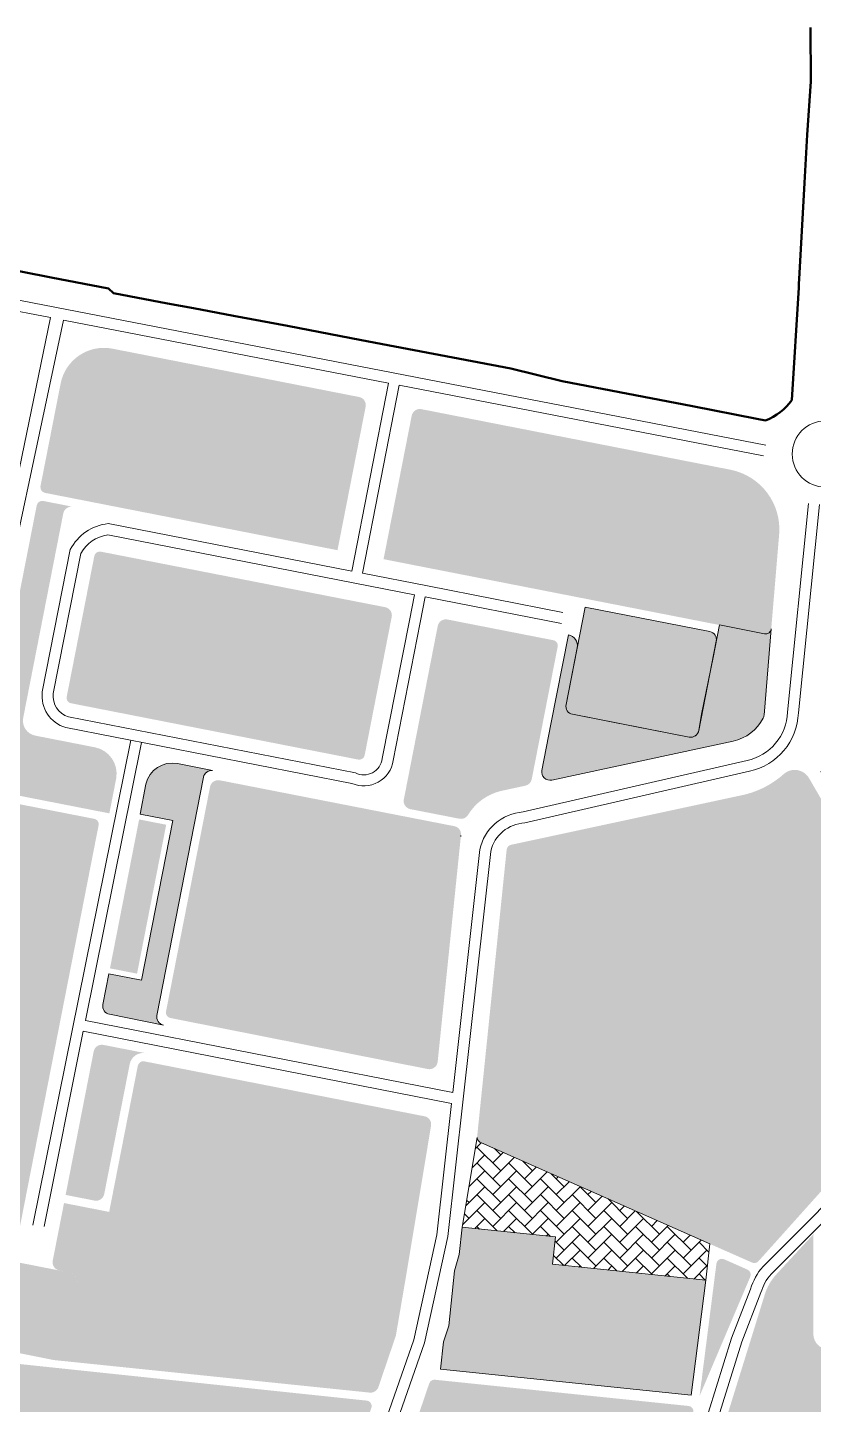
# Model space of a CAD drawing. Header units: millimetres. Extents: x 4297 to 8427, y -1478 to 1634.
# Drawn here: x 8127.7 to 8198.9, y -1414.2 to -1289.4 of the extents above; entities that cross this region are included whole.
import ezdxf

# ---------------------------------------------------------------- set-up
doc = ezdxf.new("R2010")
doc.units = ezdxf.units.MM
doc.header["$LTSCALE"] = 0.1
for name, color, linetype, lineweight in [('4_ RETINO PARCHEGGIO', 4, 'Continuous', 9), ('4_AREA DI PROGETTO', 1, 'Continuous', 50), ('4_PIAZZA', 251, 'Continuous', 9), ('4_PISTACICL', 30, 'Continuous', 20), ('4_RETINO ASILO', 2, 'Continuous', 9), ('4_RETINO VERDE PUBBLICO', 3, 'Continuous', 9), ('4_STRADE ESISTENTI', 251, 'Continuous', 20), ('4L - Strade', 10, 'Continuous', 20), ('_mu 2', 1, 'Continuous', 9)]:
    doc.layers.add(name, color=color, linetype=linetype, lineweight=lineweight)

msp = doc.modelspace()

# ---------------------------------------------------------------- hatches: boundary and pattern name
at = {"layer": '4_ RETINO PARCHEGGIO', "ltscale": 5, "transparency": 33554687}
h = msp.add_hatch(color=256, dxfattribs=at)
h.dxf.hatch_style = 1
edge = h.paths.add_edge_path()
edge.add_line((8189.525558306107, -1344.145319927286), (8178.242205506627, -1341.933279518684))
edge.add_line((8178.242205506627, -1341.933279518684), (8176.510679187268, -1350.765587584552))
edge.add_arc((8177.246717583934, -1350.909627435406), 0.7500000000008471, 168.9273729145679, 258.9187162037767)
edge.add_line((8177.102566528078, -1351.645644060963), (8187.651804562449, -1353.711743858595))
edge.add_arc((8187.795955618305, -1352.975727233039), 0.7499999999993517, 258.9187162037541, 348.9187162038922)
edge.add_line((8188.531972243861, -1353.119878288893), (8190.117288062484, -1345.02546099624))
edge.add_arc((8189.381271436927, -1344.881309940385), 0.7499999999999458, 348.9187162038161, 438.9081435200592)
h = msp.add_hatch(color=256, dxfattribs=at)
h.dxf.hatch_style = 1
h.paths.add_polyline_path([(8137.845616615443, -1361.173257358763), (8140.299075629277, -1361.653401990473), (8137.658280154827, -1375.147426566625), (8135.204821141023, -1374.667281934921)])
h = msp.add_hatch(color=256, dxfattribs=at)
h.dxf.hatch_style = 1
h.paths.add_polyline_path([(8165.399743172813, -1408.505905348892), (8165.142341835368, -1410.992618953528), (8187.85788505489, -1413.349796072994), (8189.183972388645, -1402.925082706563), (8175.298534942852, -1401.487792074101), (8175.555936280297, -1399.001078469466), (8167.101110024537, -1398.125913922152), (8166.843708687089, -1400.612627526787), (8166.413278671123, -1402.076087867146), (8165.898475996235, -1407.049515076417)])
h = msp.add_hatch(color=256, dxfattribs=at)
h.dxf.hatch_style = 1
edge = h.paths.add_edge_path()
edge.add_line((8116.428333536844, -1399.25889163898), (8131.566219385897, -1402.232173178688))
edge.add_arc((8131.493918945916, -1402.97868014207), 0.7499999999994901, -11.099057532334825, 84.46806245758529, ccw=False)
edge.add_line((8132.229890818929, -1403.123059510862), (8130.9662589737, -1409.56440569293))
edge.add_arc((8130.226458335883, -1409.417492471081), 0.7542469611918383, 259.8171593450299, 348.76805055467645, ccw=False)
edge.add_line((8130.093115031812, -1410.159858985497), (8114.930458008039, -1407.117745102498))
edge.add_arc((8115.155583919401, -1406.263590767961), 0.8833240080376389, 165.8741717556684, 255.2345792281194, ccw=False)
edge.add_line((8114.298969776113, -1406.048013606147), (8115.518090520129, -1399.765863788545))
edge.add_arc((8116.303186856418, -1400.104830934467), 0.8551461765509734, 81.58480586420848, 156.6476169057325, ccw=False)
at = {"layer": '4_RETINO ASILO', "transparency": 33554687}
h = msp.add_hatch(color=256, dxfattribs=at)
h.dxf.hatch_style = 1
h.paths.add_polyline_path([(8188.032114965786, -1414.956640179463, 0.4659287461962187), (8187.602577435441, -1414.322835455886), (8164.642764434408, -1411.946250326443, 0.3500097569056167), (8164.117812089828, -1412.282893973899), (8155.46384084223, -1437.78032624394), (8153.995437102808, -1447.083028335282, 0.5747369514575991), (8154.665082407181, -1447.629076739636), (8170.83064106885, -1449.568019147313), (8173.643141068854, -1449.90951914741), (8174.826641068896, -1449.991519147347), (8175.94364106898, -1450.042519147325), (8176.518141068851, -1450.042519147325), (8177.139141068895, -1449.86851914721), (8177.346141068949, -1449.661519147272), (8177.539391068902, -1449.254269147341), (8177.732641068855, -1448.84701914741), (8180.541141068898, -1439.532519147549), (8184.146641068961, -1427.476019147135)])
at = {"layer": '4_RETINO VERDE PUBBLICO', "ltscale": 5, "transparency": 33554687}
h = msp.add_hatch(color=256, dxfattribs=at)
h.dxf.hatch_style = 1
h.paths.add_polyline_path([(8128.431969284434, -1353.575985074076, -0.4141604007634929), (8127.347335004435, -1351.962252707902), (8130.978495660614, -1333.434659038191, -0.4142368887620713), (8131.858798123732, -1332.842918242638), (8129.171761678125, -1332.316072802899, 0.422996142121657), (8128.564540086475, -1332.752952004438), (8125.888495148202, -1346.407173878051), (8125.349601421305, -1349.156818992755), (8124.679413969515, -1352.570130825719), (8124.345422550117, -1354.285222730029), (8123.698671847454, -1357.61709149814, 0.4137267835634291), (8124.290790446974, -1358.496025813415), (8135.151160505766, -1360.622876592559), (8135.770999721436, -1357.455601545876, 0.4091783772691996), (8133.841628592821, -1354.637225625462)])
at = {"layer": '4_RETINO VERDE PUBBLICO'}
h = msp.add_hatch(color=256, dxfattribs=at)
h.dxf.hatch_style = 1
edge = h.paths.add_edge_path()
edge.add_line((8182.745583128339, -1352.750845727457), (8180.292194348458, -1352.270342202453))
edge.add_line((8180.292194348458, -1352.270342202453), (8177.102566528078, -1351.645644060963))
edge.add_arc((8177.246717583932, -1350.909627435406), 0.750000000000261, 168.9273729086962, 258.9187162038739, ccw=False)
edge.add_line((8176.510679187281, -1350.765587584478), (8177.51910640226, -1345.612561212488))
edge.add_arc((8176.537721873393, -1345.420508077916), 0.9999999999993648, 348.927372908663, 438.9273729086833)
edge.add_line((8176.729775007964, -1344.439123549048), (8175.14533037673, -1352.535577956894))
edge.add_line((8175.14533037673, -1352.535577956894), (8174.325361093563, -1356.725591155288))
edge.add_arc((8175.061399490213, -1356.869631006217), 0.7499999999998014, 168.927372908645, 282.1320484406446)
edge.add_line((8175.219023580659, -1357.602880381335), (8191.650277113218, -1354.070710452727))
edge.add_arc((8190.809615297503, -1350.160047118764), 4.000000000000648, 282.1320484406787, 332.5982227576894)
edge.add_arc((8193.694968904667, -1351.655785920037), 0.7500000000005062, 332.5982227578119, 355.2323338192541)
edge.add_line((8194.442373846634, -1351.718122528254), (8195.095928468176, -1343.893861815306))
edge.add_arc((8194.585700027794, -1343.851306690765), 0.5119999999993592, 258.9081435198655, 355.2323338194112, ccw=False)
edge.add_line((8194.487200191765, -1344.353742539707), (8190.405564299912, -1343.553559855851))
edge.add_line((8190.405564299912, -1343.553559855851), (8189.828959347575, -1346.497630079845))
edge.add_line((8189.828959347575, -1346.497630079845), (8188.793180364662, -1351.644005492262))
edge.add_line((8188.793180364662, -1351.644005492262), (8188.536738461099, -1353.092948305464))
edge.add_arc((8187.795955618304, -1352.975727233038), 0.750000000000144, 258.918716203809, 351.0081040079559, ccw=False)
edge.add_line((8187.651804562449, -1353.711743858595), (8182.745583128339, -1352.750845727457))
at = {"layer": '4_RETINO VERDE PUBBLICO', "ltscale": 5, "transparency": 33554687}
h = msp.add_hatch(color=256, dxfattribs=at)
h.dxf.hatch_style = 1
h.paths.add_polyline_path([(8163.111746944451, -1352.75135163859), (8163.111744492384, -1352.751364189621), (8161.820382315114, -1359.361268740476, 0.4141160759077895), (8162.412414173834, -1360.241111806483), (8166.853882778119, -1361.110366406588, 0.3151044275985081), (8167.640039820319, -1360.761888377726, -0.2068800756045595), (8170.708418824361, -1358.572509536436), (8172.825659972266, -1358.117373505614, 0.299992140842659), (8173.404074278471, -1357.528163981425), (8173.924771810544, -1354.867418540651)])
h = msp.add_hatch(color=256, dxfattribs=at)
h.dxf.hatch_style = 1
h.paths.add_polyline_path([(8142.836756756253, -1361.641941909256), (8140.885637920967, -1361.259548702857), (8138.052943031284, -1375.734147295744), (8140.00018676216, -1376.115225038938)])
h.paths.add_polyline_path([(8139.999923165333, -1376.116570012454), (8135.108792214657, -1375.15797373768), (8134.561657795997, -1377.953739393791, 0.4134209708597211), (8135.151660308306, -1378.833427889815), (8139.297225136123, -1379.656376822093), (8140.053824997603, -1379.806571807344, -0.4183678066368294), (8139.44937990921, -1378.925667339346)])
h.paths.add_polyline_path([(8143.680081109342, -1357.3389731273, -0.3883641935243461), (8144.493130669503, -1356.729441109467), (8143.830306505943, -1356.598856607637), (8141.320746459717, -1356.10444245308, 0.4090215898591728), (8138.46980463667, -1357.983760640759), (8137.940903458702, -1360.68242011763), (8142.836756756253, -1361.641941909256)])
h = msp.add_hatch(color=256, dxfattribs=at)
h.dxf.hatch_style = 1
edge = h.paths.add_edge_path()
edge.add_line((8171.524944903873, -1363.473659447718), (8192.46680319273, -1358.971860364009))
edge.add_arc((8190.732938197825, -1350.906117237716), 8.249999999993479, 282.1320484406459, 311.7166998367514)
edge.add_arc((8197.22105567997, -1358.183948751139), 1.500000000000766, 30.132048440683093, 131.7166998367227, ccw=False)
edge.add_line((8198.518361827179, -1357.430956878398), (8211.136118406677, -1379.169695060252))
edge.add_arc((8208.757723803463, -1380.550180160276), 2.749999999999387, -41.86795155935249, 30.13204844067201, ccw=False)
edge.add_line((8210.805607505212, -1382.385574489598), (8193.936506876873, -1401.20766393821))
edge.add_arc((8193.564164385647, -1400.873955878333), 0.4999999999997599, 246.132048440505, 318.13204844060635, ccw=False)
edge.add_line((8193.361849318277, -1401.331196092569), (8168.753219648698, -1390.442616272967))
edge.add_arc((8168.955534716069, -1389.985376058729), 0.5000000000020357, 174.1320484407229, 246.13204844044378, ccw=False)
edge.add_line((8168.45815463677, -1389.934257992274), (8171.132647551542, -1363.911374298009))
edge.add_arc((8171.630027630838, -1363.962492364463), 0.4999999999993008, 102.13204844067297, 174.1320484407493, ccw=False)
h = msp.add_hatch(color=256, dxfattribs=at)
h.dxf.hatch_style = 1
h.paths.add_polyline_path([(8159.913494973029, -1382.470870928176, -0.3915039948432382), (8159.363032001631, -1382.875067375719), (8163.992443994495, -1383.794066309481, 0.4418869611225504), (8164.884549305289, -1383.135098302647), (8166.981593977194, -1362.730800614196, -0.006100097839036951), (8166.994848523757, -1362.615663486286, 0.3948805440573848), (8166.394923284331, -1361.784770832105), (8163.318378379394, -1361.182649991159, -0.4142512107951588), (8163.910343808754, -1362.062832662962)])
h = msp.add_hatch(color=256, dxfattribs=at)
h.dxf.hatch_style = 1
h.paths.add_polyline_path([(8131.186824996255, -1395.198572316771), (8133.804383786177, -1395.712098652245, 0.4142695740878855), (8134.684768378282, -1395.120373964426), (8136.992627362202, -1383.344780001562, -0.4142695740878837), (8138.45993501571, -1382.358572188531), (8134.611948895093, -1381.603654201938, 0.4143501199660756), (8133.731524665805, -1382.195581281506)])
h = msp.add_hatch(color=256, dxfattribs=at)
h.dxf.hatch_style = 1
h.paths.add_polyline_path([(8198.911922081556, -1398.861171041345, -0.184743146720652), (8198.975750835942, -1398.694317011407), (8195.518180273415, -1402.439506487578, 0.1078440644439282), (8194.51901713216, -1404.201392705188), (8192.971706780438, -1409.185446936494), (8200.239570431864, -1409.185321167127, -0.392881407225903), (8198.911922081556, -1407.861171041344)])
h = msp.add_hatch(color=256, dxfattribs=at)
h.dxf.hatch_style = 1
h.paths.add_polyline_path([(8193.197795793018, -1402.617523641264, 0.4099449894443923), (8192.939966507942, -1401.964663451272), (8190.829173450392, -1401.030700894299, 0.5019557962507684), (8190.130855290456, -1401.424846479894), (8188.808848542789, -1411.817481310285), (8188.841013328494, -1411.834964069115), (8188.805187246139, -1411.87630411084), (8188.825848721639, -1411.900179558942), (8188.79433104324, -1411.93160710557), (8188.604840947924, -1413.42123744829)])
at = {"layer": '_mu 2', "ltscale": 5, "transparency": 33554687}
h = msp.add_hatch(color=256, dxfattribs=at)
h.dxf.hatch_style = 1
edge = h.paths.add_edge_path()
edge.add_line((8134.374179325629, -1336.907738608639), (8160.129506439043, -1341.939498907378))
edge.add_arc((8159.985699381023, -1342.675582822475), 0.750000000000053, -11.054506245047321, 78.94549375492971, ccw=False)
edge.add_line((8160.72178329612, -1342.819389880495), (8158.273903004989, -1355.348992621779))
edge.add_arc((8157.775746669187, -1355.247853924341), 0.5083195560054945, 257.9540664691018, 348.52345525241356, ccw=False)
edge.add_line((8157.669662514625, -1355.744980591468), (8131.679404053455, -1350.646338579533))
edge.add_arc((8131.775656965983, -1350.155690664191), 0.4999999999995744, 163.3426877541067, 258.90094246774777, ccw=False)
edge.add_line((8131.296638803681, -1350.012367253037), (8133.787642575633, -1337.302297364528))
edge.add_arc((8134.278307953615, -1337.398461218702), 0.4999999999991652, 78.94549375492682, 168.9113421388098, ccw=False)
edge = h.paths.add_edge_path()
edge.add_line((8135.430761200824, -1318.513673284245), (8157.769675173077, -1322.893072086138))
edge.add_arc((8157.625383706607, -1323.629061197948), 0.7499999999998351, -11.091856479994476, 78.90778562731418, ccw=False)
edge.add_line((8158.361373719706, -1323.77334806713), (8155.812428802548, -1336.775210354495))
edge.add_line((8155.812428802548, -1336.775210354495), (8129.316007735344, -1331.580074787609))
edge.add_arc((8129.42486418945, -1331.070348020864), 0.5212207827174133, 171.5903244413964, 257.9450890926181, ccw=False)
edge.add_line((8128.909247755138, -1330.994119436958), (8130.736690517575, -1321.669795849273))
edge.add_arc((8134.662013604814, -1322.43910672477), 4.000000070295555, 78.91956348653179, 168.9113417216207, ccw=False)
edge = h.paths.add_edge_path()
edge.add_line((8191.38986556792, -1329.480611824293), (8163.412863158357, -1323.996104486872))
edge.add_arc((8163.268593816222, -1324.732097935837), 0.749999999999599, 78.90950797253561, 168.9081435200566)
edge.add_line((8162.532603803123, -1324.587811066656), (8159.983962146936, -1337.589818212646))
edge.add_line((8159.983962146936, -1337.589818212646), (8194.487200191765, -1344.353742539707))
edge.add_arc((8194.585700027794, -1343.851306690764), 0.5120000000003595, 258.9081435200227, 355.2135246422)
edge.add_line((8195.095914470598, -1343.894029311859), (8195.812753061959, -1335.336694163799))
edge.add_arc((8190.331308071143, -1334.878366834835), 5.500572981772493, 355.2203700142634, 438.9044967653305)
edge = h.paths.add_edge_path()
edge.add_line((8165.770458144585, -1343.055854656829), (8175.32238535675, -1344.926465301176))
edge.add_arc((8175.263579668508, -1345.42294941438), 0.4999545815711129, -11.075032067567918, 83.24511525877148, ccw=False)
edge.add_line((8175.754223329241, -1345.518987853646), (8173.924771810543, -1354.867418540651))
edge.add_line((8173.924771810544, -1354.867418540651), (8163.111746944451, -1352.75135163859))
edge.add_line((8163.111746944451, -1352.75135163859), (8164.890235258285, -1343.648066591078))
edge.add_arc((8165.626319173381, -1343.791873649097), 0.7500000000000991, 78.9196569412386, 168.945493754957, ccw=False)
h = msp.add_hatch(color=256, dxfattribs=at)
h.dxf.hatch_style = 1
h.paths.add_polyline_path([(8163.910362337085, -1362.062738056712, 0.414213558240663), (8163.318378375094, -1361.182649990317), (8145.145564628989, -1357.625988139683, 0.4137890542614328), (8144.26862099441, -1358.221263589279), (8142.301331758083, -1368.273482570509), (8140.27374581661, -1378.615363251836, 0.390183256534245), (8140.67568036081, -1379.165383238895), (8159.363031999441, -1382.875067375285, 0.3915040213564533), (8159.9134949813, -1382.47087088542)])
edge = h.paths.add_edge_path()
edge.add_line((8138.31545466309, -1383.094524250047), (8151.56292334879, -1385.693481749939))
edge.add_line((8151.562923348791, -1385.693481749939), (8163.691855108967, -1388.072998841972))
edge.add_arc((8163.547468583833, -1388.808969311056), 0.750000000001659, -5.867951559261826, 78.90038534241779, ccw=False)
edge.add_line((8164.293538702781, -1388.885646410737), (8162.10984793549, -1402.029509208895))
edge.add_line((8162.10984793549, -1402.029509208895), (8135.132219708585, -1396.736897399568))
edge.add_line((8135.132219708585, -1396.736897399568), (8137.728625429176, -1383.489025782825))
edge.add_arc((8138.219290821229, -1383.585189646345), 0.500000015606094, 78.9113439271054, 168.9113413979732, ccw=False)
edge = h.paths.add_edge_path()
edge.add_line((8124.150321828034, -1359.232763592569), (8133.743145537641, -1361.111383240935))
edge.add_arc((8133.684668263923, -1361.60795187537), 0.5000000002460654, -11.072760291150473, 83.2836267772933, ccw=False)
edge.add_line((8134.175360305358, -1361.703979583452), (8132.345863829071, -1371.052401546504))
edge.add_line((8132.345863829071, -1371.052401546504), (8130.421811477043, -1380.869664827598))
edge.add_line((8130.421811477043, -1380.869664827598), (8128.498534361852, -1390.682972548889))
edge.add_line((8128.498534361852, -1390.682972548889), (8126.719063756534, -1399.762523536652))
edge.add_arc((8125.962625667074, -1399.587016208108), 0.7765316513562611, 259.6977697959769, 346.93746481572674, ccw=False)
edge.add_line((8125.823750348869, -1400.351028676299), (8116.256601999909, -1398.472122939732))
edge.add_arc((8116.334545986633, -1398.008848795821), 0.4697852674189656, 176.5139293333534, 260.44966111843166, ccw=False)
edge.add_line((8115.865630004892, -1397.980283089949), (8117.694785860004, -1388.563545915247))
edge.add_line((8117.694785860004, -1388.563545915247), (8119.619844110557, -1378.750587608395))
edge.add_line((8119.619844110557, -1378.750587608395), (8121.540174328959, -1368.937770072958))
edge.add_line((8121.540174328959, -1368.937770072958), (8123.269925286104, -1359.825867261831))
edge.add_arc((8124.006182856829, -1359.968782584837), 0.7499999999996113, 78.9196569412021, 169.0148970109094, ccw=False)
h = msp.add_hatch(color=256, dxfattribs=at)
h.dxf.hatch_style = 1
h.paths.add_polyline_path([(8317.383245057497, -1408.784219969633), (8344.017527701006, -1408.526172858991), (8344.75861220333, -1416.639235246237), (8344.719112202829, -1418.490735250176), (8344.48111220282, -1420.055235245791), (8343.533001095853, -1422.597035103754), (8342.179179407101, -1425.233715901907), (8317.3832450575, -1425.233715901907)])
h.paths.add_polyline_path([(8192.971706780438, -1409.185446936494), (8217.278187269405, -1409.185026316238), (8217.277055503117, -1425.233715901261), (8187.990128365278, -1425.231650563985)])
edge = h.paths.add_edge_path()
edge.add_line((8340.512552724042, -1398.070696235444), (8338.728641068925, -1394.148019147359))
edge.add_line((8338.728641068923, -1394.148019147359), (8336.117250956911, -1389.22836458868))
edge.add_line((8336.117250956913, -1389.22836458868), (8316.912201909505, -1389.228364588679))
edge.add_line((8316.912201909505, -1389.228364588679), (8316.912201909505, -1404.536209533015))
edge.add_line((8316.912201909505, -1404.536209533015), (8317.195172594624, -1404.536209533015))
edge.add_line((8317.195172594624, -1404.536209533015), (8325.958320237265, -1404.320696235754))
edge.add_arc((8325.95663287578, -1400.563338959519), 3.757357655116458, 270.0257305010005, 322.2618187034535)
edge.add_line((8328.928010834323, -1402.863045370335), (8331.420024096293, -1400.064603961982))
edge.add_arc((8335.538320237258, -1403.320696235755), 5.250000000002046, 90.00000000000989, 141.6686708643981, ccw=False)
edge.add_line((8335.538320237258, -1398.070696235753), (8340.512552724042, -1398.070696235444))
h = msp.add_hatch(color=256, dxfattribs=at)
h.dxf.hatch_style = 1
h.paths.add_polyline_path([(8162.109846919328, -1402.029509009539), (8131.045217064489, -1395.935090896907), (8130.019917398526, -1401.161275583421, 0.4140798656899579), (8130.611575733888, -1402.041290845949), (8131.638298314707, -1402.242708269057, -0.4142135623730957), (8132.229890818929, -1403.123059510861), (8130.966859355591, -1409.561345254388, -0.3670599882647442), (8130.205519206319, -1410.171448724003), (8158.734017861045, -1413.112957265118, 0.3492482425265608), (8159.519421216371, -1412.607784945621), (8161.099764789749, -1407.951575435239)])
edge = h.paths.add_edge_path()
edge.add_line((8119.040924197997, -1429.038274705154), (8131.065726128716, -1430.306272008098))
edge.add_line((8131.065726128716, -1430.306272008098), (8138.378111368539, -1431.077352048801))
edge.add_line((8138.378111368539, -1431.077352048801), (8143.545615735799, -1431.622257622996))
edge.add_line((8143.545615735799, -1431.622257622996), (8155.68315443016, -1432.902142848342))
edge.add_arc((8155.630720889627, -1433.3993859718), 0.4999999999995481, -18.74749997382048, 83.98049141155008, ccw=False)
edge.add_line((8156.104192966717, -1433.560085045271), (8154.733015160431, -1437.600023733038))
edge.add_line((8154.733015160431, -1437.600023733038), (8153.230272896009, -1447.120268901762))
edge.add_arc((8152.736387782825, -1447.042310611802), 0.499999999999314, 265.87715724085183, 351.0300412587749, ccw=False)
edge.add_line((8152.700440232982, -1447.541016711284), (8148.143141068851, -1447.212519147251))
edge.add_line((8148.143141068851, -1447.212519147251), (8140.671297544191, -1446.288146735054))
edge.add_line((8140.671297544191, -1446.288146735054), (8136.521641068954, -1445.843019147241))
edge.add_line((8136.521641068954, -1445.843019147241), (8132.353646308657, -1445.422275800598))
edge.add_line((8132.353646308657, -1445.422275800598), (8128.18565154836, -1445.001532453955))
edge.add_line((8128.185651548361, -1445.001532453955), (8122.213302628032, -1444.398646362064))
edge.add_line((8122.213302628032, -1444.398646362064), (8116.240953707704, -1443.795760270173))
edge.add_arc((8116.29117160617, -1443.298288499443), 0.4999999999993697, 168.9113421386564, 264.2357338538183, ccw=False)
edge.add_line((8115.800506228188, -1443.202124645267), (8118.497825279481, -1429.439353974437))
edge.add_arc((8118.988490657463, -1429.535517828612), 0.4999999999992745, 83.98049141144298, 168.9113421387459, ccw=False)
edge = h.paths.add_edge_path()
edge.add_line((8121.830691815553, -1409.975723290445), (8133.855493746272, -1411.243720593389))
edge.add_line((8133.855493746272, -1411.243720593389), (8140.144116833575, -1411.906846452748))
edge.add_line((8140.144116833575, -1411.906846452748), (8146.335383353355, -1412.559706208287))
edge.add_line((8146.335383353356, -1412.559706208287), (8158.457541851598, -1413.837969615052))
edge.add_arc((8158.405108311064, -1414.33521273851), 0.4999999999995481, -18.74749997382048, 83.98049141155008, ccw=False)
edge.add_line((8158.878580388155, -1414.495911811982), (8154.265652973851, -1428.087106068085))
edge.add_arc((8153.792180896759, -1427.926406994614), 0.5000000000004369, 263.9804914115569, 341.2525000262253, ccw=False)
edge.add_line((8153.739747356225, -1428.423650118073), (8148.220714237386, -1427.841676365143))
edge.add_line((8148.220714237386, -1427.841676365143), (8146.231783380714, -1427.631946593582))
edge.add_line((8146.231783380714, -1427.631946593582), (8143.439139899762, -1427.337466532785))
edge.add_line((8143.439139899762, -1427.337466532785), (8130.959250292678, -1426.021480917887))
edge.add_line((8130.959250292678, -1426.021480917887), (8119.022664177797, -1424.762785840227))
edge.add_arc((8119.075097718332, -1424.265542716768), 0.499999999999822, 168.9113421386729, 263.980491411501, ccw=False)
edge.add_line((8118.58443234035, -1424.169378862593), (8121.287592897037, -1410.376802559728))
edge.add_arc((8121.778258275019, -1410.472966413903), 0.4999999999992745, 83.98049141144372, 168.9113421387459, ccw=False)

# ---------------------------------------------------------------- linework, layer by layer
at = {"layer": '4_ RETINO PARCHEGGIO', "ltscale": 5}
msp.add_lwpolyline([(8178.239241241329, -1341.932698390473), (8189.525558306108, -1344.145319927286, -0.4141595163637001), (8190.117288062484, -1345.02546099624), (8188.531972243861, -1353.119878288893, -0.4142135623731822), (8187.651804562449, -1353.711743858595), (8177.102566528078, -1351.645644060963, -0.4141693104136143), (8176.510679187281, -1350.765587584478), (8178.242205506627, -1341.933279518684)], format="xyb", dxfattribs=at)
msp.add_lwpolyline([(8165.399743172813, -1408.505905348892), (8165.142341835368, -1410.992618953528), (8187.85788505489, -1413.349796072994), (8189.183972388645, -1402.925082706563), (8175.298534942852, -1401.487792074101), (8175.555936280297, -1399.001078469466), (8167.101110024537, -1398.125913922152), (8166.843708687089, -1400.612627526787), (8166.413278671123, -1402.076087867146), (8165.898475996235, -1407.049515076417), (8165.399743172813, -1408.505905348892)], dxfattribs=at)
at = {"layer": '4_AREA DI PROGETTO'}
for p, q in [((8198.666141068901, -1289.413519147116), (8198.670141068858, -1294.300519147221)), ((8198.670141068858, -1294.300519147221), (8198.342141068879, -1299.13451914702)), ((8198.342141068879, -1299.13451914702), (8198.103641068901, -1303.493519147191)), ((8198.103641068901, -1303.493519147191), (8197.631141068985, -1312.222019147393)), ((8129.893141068855, -1312.050519147222), (8121.713141068804, -1310.464519147095)), ((8135.068641068984, -1313.052019147467), (8129.893141068855, -1312.050519147222)), ((8197.607641068975, -1312.594269147175), (8197.584141068965, -1312.966519146957)), ((8197.631141068985, -1312.222019147393), (8197.607641068975, -1312.594269147175)), ((8135.518141068855, -1313.47001914753), (8135.068641068984, -1313.052019147467)), ((8140.402624923717, -1314.410889454556), (8135.518141068855, -1313.47001914753)), ((8197.584141068965, -1312.966519146957), (8196.966661241288, -1323.166017046284)), ((8142.775641068803, -1314.851019147117), (8140.402624923717, -1314.410889454556)), ((8146.389141068898, -1315.538519147116), (8142.775641068803, -1314.851019147117)), ((8151.270162320206, -1316.455971485335), (8146.389141068898, -1315.538519147116)), ((8157.9786410689, -1317.741519147328), (8151.270162320206, -1316.455971485335)), ((8161.014141068898, -1318.320019147158), (8157.9786410689, -1317.741519147328)), ((8171.506141068983, -1320.314019147106), (8161.014141068898, -1318.320019147158)), ((8176.146641068963, -1321.454519147317), (8171.506141068983, -1320.314019147106)), ((8187.951641068898, -1323.73401914703), (8176.146641068963, -1321.454519147317)), ((8193.791141068901, -1324.863019147221), (8187.951641068898, -1323.73401914703)), ((8194.582573531003, -1325.015465552808), (8193.791141068901, -1324.863019147221))]:
    msp.add_line(p, q, dxfattribs=at)
msp.add_arc((8192.747496303036, -1320.188539023395), 5.163983748324064, 290.8155565993926, 324.7892602400967, dxfattribs=at)
at = {"layer": '4_PIAZZA', "linetype": 'Continuous', "ltscale": 5}
for p, q in [((8168.285439167843, -1391.017596587849), (8168.823098346878, -1390.479937408814)), ((8170.596228703872, -1393.017329989933), (8168.440967234816, -1390.862068520877)), ((8170.596228703874, -1391.580489010563), (8170.017970046519, -1391.002230353208)), ((8167.998184603637, -1392.741692131427), (8169.159388214187, -1391.580488520876)), ((8170.596228703874, -1394.454170969304), (8168.440967234817, -1392.298909500248)), ((8169.877808703873, -1392.298909010563), (8170.819731838887, -1391.356985875549)), ((8169.877808703873, -1393.735749989932), (8171.815829505836, -1391.79772918797)), ((8173.469910662616, -1394.454170969305), (8171.314649193559, -1392.298909500248)), ((8173.469910662617, -1393.017329989935), (8172.595124498731, -1392.142543826049)), ((8172.751490662616, -1392.298909010561), (8172.811927172786, -1392.23847250039)), ((8167.710930039431, -1394.465787675004), (8169.159388214187, -1393.017329500248)), ((8169.877808703874, -1395.172590969303), (8172.03307017293, -1393.017329500247)), ((8172.751490662616, -1393.735749989933), (8173.808024839737, -1392.679215812811)), ((8172.751490662615, -1395.172590969304), (8174.804122506687, -1393.119959125231)), ((8176.343592621358, -1394.454170969306), (8175.17227895094, -1393.282857298889)), ((8175.625172621356, -1393.735749989934), (8175.800220173637, -1393.560702437653)), ((8167.423675475224, -1396.189883218581), (8169.159388214187, -1394.454170479618)), ((8167.722546745129, -1394.454170969303), (8167.714248160644, -1394.445872384819)), ((8170.596228703874, -1395.891011948677), (8168.440967234817, -1393.73575047962)), ((8169.877808703874, -1396.609431948675), (8172.03307017293, -1394.454170479619)), ((8173.469910662614, -1395.891011948675), (8171.314649193558, -1393.735750479619)), ((8172.751490662614, -1396.609431948676), (8174.90675213167, -1394.45417047962)), ((8176.343592621359, -1395.891011948677), (8174.188331152302, -1393.73575047962)), ((8175.625172621356, -1395.172590969304), (8176.796317840587, -1394.001445750073)), ((8175.625172621357, -1396.609431948676), (8177.780434090413, -1394.454170479619)), ((8179.217274580099, -1395.891011948675), (8177.749433403152, -1394.423170771728)), ((8178.498854580098, -1395.172590969306), (8178.788513174488, -1394.882932374916)), ((8167.136420911018, -1397.913978762159), (8169.159388214188, -1395.891011458989)), ((8167.72254674513, -1395.891011948675), (8167.509043145486, -1395.677508349031)), ((8170.596228703871, -1397.327852928045), (8168.440967234815, -1395.172591458989)), ((8169.877808703873, -1398.046272928046), (8172.033070172929, -1395.891011458989)), ((8173.469910662616, -1397.327852928046), (8171.314649193559, -1395.17259145899)), ((8172.751490662614, -1398.046272928046), (8174.90675213167, -1395.89101145899)), ((8176.343592621358, -1397.327852928047), (8174.188331152302, -1395.17259145899)), ((8175.625172621356, -1398.046272928048), (8177.780434090412, -1395.891011458991)), ((8179.2172745801, -1397.327852928048), (8177.062013111044, -1395.172591458991)), ((8178.498854580099, -1396.609431948675), (8179.784610841438, -1395.323675687336)), ((8178.498854580099, -1398.046272928046), (8180.654116049155, -1395.891011458989)), ((8182.09095653884, -1397.327852928046), (8180.326587855361, -1395.563484244567)), ((8181.372536538841, -1396.609431948676), (8181.776806175338, -1396.205162312179)), ((8167.72254674513, -1397.327852928045), (8167.303838130324, -1396.90914431324)), ((8168.243116862222, -1398.244123790326), (8169.159388214188, -1397.327852438361)), ((8170.287247917612, -1398.455713121157), (8168.440967234816, -1396.609432438361)), ((8170.847243938904, -1398.513678672386), (8172.033070172928, -1397.327852438362)), ((8173.469910662616, -1398.764693907419), (8171.314649193559, -1396.609432438362)), ((8173.451371015586, -1398.783233554446), (8174.906752131671, -1397.327852438361)), ((8176.343592621356, -1398.764693907417), (8174.1883311523, -1396.609432438361)), ((8175.625172621357, -1399.483113907417), (8177.780434090413, -1397.32785243836)), ((8179.217274580101, -1398.764693907419), (8177.062013111045, -1396.609432438362)), ((8178.498854580099, -1399.483113907418), (8180.654116049155, -1397.327852438361)), ((8182.090956538841, -1398.764693907417), (8179.935695069785, -1396.609432438361)), ((8181.372536538841, -1398.046272928048), (8182.772903842289, -1396.645905624599)), ((8181.372536538842, -1399.483113907418), (8183.527798007898, -1397.327852438361)), ((8184.964638497584, -1398.764693907417), (8182.903742307572, -1396.703797717405)), ((8168.684506092843, -1398.289812275758), (8168.440967234816, -1398.046273417731)), ((8171.889989742383, -1398.621613966556), (8171.314649193557, -1398.046273417731)), ((8175.095473391924, -1398.953415657355), (8174.188331152302, -1398.046273417732)), ((8179.2172745801, -1400.201534886789), (8177.062013111044, -1398.046273417732)), ((8182.090956538842, -1400.20153488679), (8179.935695069786, -1398.046273417733)), ((8184.964638497582, -1400.201534886788), (8182.809377028526, -1398.046273417731)), ((8184.246218497583, -1398.046272928047), (8184.765099176188, -1397.527392249441)), ((8184.246218497584, -1399.483113907416), (8185.76119684314, -1397.96813556186)), ((8187.838320456326, -1400.201534886789), (8185.68305898727, -1398.046273417733)), ((8174.753434553927, -1398.918010995476), (8174.90675213167, -1398.764693417733)), ((8176.343592621359, -1400.201534886789), (8175.517215128315, -1399.375157393745)), ((8175.625172621357, -1400.919954886788), (8177.780434090413, -1398.764693417731)), ((8179.217274580098, -1401.638375866159), (8177.062013111042, -1399.483114397103)), ((8178.498854580099, -1400.91995488679), (8180.654116049155, -1398.764693417733)), ((8182.090956538843, -1401.638375866161), (8179.935695069787, -1399.483114397104)), ((8181.372536538841, -1400.919954886789), (8183.527798007897, -1398.764693417732)), ((8184.964638497583, -1401.638375866159), (8182.809377028527, -1399.483114397103)), ((8184.246218497584, -1400.919954886789), (8186.40147996664, -1398.764693417732)), ((8187.838320456326, -1401.638375866159), (8185.68305898727, -1399.483114397103)), ((8187.119900456325, -1399.483113907418), (8187.753392177041, -1398.849622186702)), ((8187.119900456327, -1400.919954886787), (8188.749489843992, -1399.290365499122)), ((8189.447998148997, -1400.374371600089), (8188.55674094601, -1399.483114397103)), ((8176.296286767552, -1401.591070012356), (8175.382437687284, -1400.677220932088)), ((8176.382023781283, -1401.599944706233), (8177.780434090413, -1400.201534397103)), ((8177.899028592325, -1401.756970857755), (8177.062013111045, -1400.919955376475)), ((8178.986150857965, -1401.869499588294), (8180.654116049156, -1400.201534397103)), ((8181.104512241865, -1402.088772548554), (8179.935695069786, -1400.919955376474)), ((8181.590277934647, -1402.139054470353), (8183.527798007898, -1400.201534397102)), ((8184.309995891406, -1402.420574239353), (8182.809377028528, -1400.919955376475)), ((8184.246218497583, -1402.35679586616), (8186.401479966639, -1400.201534397103)), ((8187.515479540947, -1402.752375930153), (8185.683058987268, -1400.919955376473)), ((8187.119900456324, -1402.35679586616), (8189.27516192538, -1400.201534397103)), ((8189.313220707967, -1401.67643513843), (8188.556740946012, -1400.919955376475)), ((8177.684087319625, -1401.734722147263), (8177.780434090413, -1401.638375376475)), ((8180.288214396307, -1402.004277029323), (8180.654116049155, -1401.638375376474)), ((8182.892341472989, -1402.273831911384), (8183.527798007898, -1401.638375376474)), ((8185.496468549671, -1402.543386793443), (8186.401479966641, -1401.638375376473)), ((8185.912737716177, -1402.586475084752), (8185.683058987269, -1402.356796355845)), ((8188.100595626353, -1402.812941675504), (8189.275161925382, -1401.638375376474)), ((8189.118221365718, -1402.918276775551), (8188.556740946012, -1402.356796355845))]:
    msp.add_line(p, q, dxfattribs=at)
at = {"layer": '4_PIAZZA', "ltscale": 5}
msp.add_lwpolyline([(8168.45564777341, -1389.996008300317), (8167.101110024537, -1398.125913922152), (8175.555936280297, -1399.001078469466), (8175.298534942852, -1401.487792074101), (8189.183972388645, -1402.925082706563), (8189.524699448788, -1399.633372475623), (8168.86354888982, -1390.491433649819, -0.3338672161138811), (8168.45564777341, -1389.996008300317)], format="xyb", dxfattribs=at)
at = {"layer": '4_PISTACICL'}
for points in [[(8056.833807466235, -1441.191828911667), (8147.683062146611, -1451.024943571563), (8170.279350401053, -1453.470664167463), (8174.931873711917, -1453.959229406014, 0.2764612249446981), (8180.35460976075, -1447.637821985435), (8182.609800872171, -1440.158392536727), (8188.27933571631, -1421.896206739278), (8192.434064761039, -1408.513374489582), (8194.166225277913, -1404.05175822751, -0.1129694760891347), (8195.080111510952, -1402.37982781431), (8199.906195065218, -1397.543115452756), (8212.673166863717, -1383.661683438604, 0.2827379449538814), (8213.121831692935, -1378.108698287158), (8200.464321047992, -1356.301469069288)], [(8056.941414499101, -1440.197635406117), (8147.790669179476, -1450.030750066013), (8170.385372468466, -1452.476299112383), (8174.910487520941, -1452.951485106598, 0.2727297887671009), (8179.350218010615, -1447.504906922472), (8181.653554840546, -1439.865800316897), (8187.324300598853, -1421.599714033758), (8191.48930812115, -1408.183773694562), (8193.217704043926, -1403.731854094023, -0.1120583304323632), (8194.352454054973, -1401.693316111547), (8199.183936355066, -1396.851193114145), (8211.897242528952, -1383.028111328326, 0.2777829808975134), (8212.242319180143, -1378.585467059311), (8199.599450283185, -1356.803463651115)]]:
    msp.add_lwpolyline(points, format="xyb", dxfattribs=at)
at = {"layer": '4_RETINO VERDE PUBBLICO'}
msp.add_lwpolyline([(8182.745583128339, -1352.750845727457), (8180.292194348458, -1352.270342202453), (8177.102566528078, -1351.645644060963, -0.4141693104142152), (8176.510679187281, -1350.765587584478), (8177.51910640226, -1345.612561212488, 0.4142135623730105), (8176.729775007964, -1344.439123549048), (8175.14533037673, -1352.535577956894), (8174.325361093563, -1356.725591155288, 0.5384708392958405), (8175.219023580659, -1357.602880381335), (8191.650277113218, -1354.070710452727, 0.22382966902891), (8194.36081973709, -1352.000956412637, 0.09908228384965215), (8194.442373846634, -1351.718122528254), (8195.095928468176, -1343.893861815306, -0.4469247052727777), (8194.487200191765, -1344.353742539707), (8190.405564299912, -1343.553559855851), (8189.828959347575, -1346.497630079845), (8188.793180364662, -1351.644005492262), (8188.536738461099, -1353.092948305464, -0.4249351951063666), (8187.651804562449, -1353.711743858595)], format="xyb", close=True, dxfattribs=at)
at = {"layer": '4_RETINO VERDE PUBBLICO', "ltscale": 5}
msp.add_lwpolyline([(8140.053824997603, -1379.806571807344), (8135.151660308306, -1378.833427889815, -0.4134209708598027), (8134.561657795997, -1377.953739393791), (8135.108792214657, -1375.15797373768), (8138.052943031284, -1375.734147295744), (8140.885637920967, -1361.259548702857), (8137.940903458702, -1360.68242011763), (8138.461524455437, -1357.983760640759, -0.4068659800973091), (8141.320746459717, -1356.10444245308), (8144.493130669503, -1356.729441109467, 0.3913571639223498), (8143.681912405789, -1357.341400707697), (8139.44937990921, -1378.925667339346, 0.418367806636432), (8140.053824997603, -1379.806571807344), (8140.053824997603, -1379.806571807344)], format="xyb", dxfattribs=at)
at = {"layer": '4_STRADE ESISTENTI'}
for p, q in [((8194.596559813994, -1327.251462194732), (8102.642471861729, -1309.405505012727)), ((8129.816235547421, -1315.697902030433), (8102.387180858824, -1310.374617917499)), ((8160.425563050332, -1321.638396467945), (8130.985669812715, -1315.924859572945)), ((8194.40603996536, -1328.233145538422), (8161.407247155895, -1321.828916464437))]:
    msp.add_line(p, q, dxfattribs=at)
at = {"layer": '4L - Strade'}
for p, q in [((8160.425801935766, -1321.63717372041), (8157.096777183288, -1338.676960271878)), ((8161.407247155895, -1321.828916464437), (8158.078222403417, -1338.868703015905)), ((8163.952426341918, -1340.016333020148), (8176.232179571722, -1342.415401560934)), ((8163.760683537346, -1340.997778228446), (8176.098172768582, -1343.408125735452))]:
    msp.add_line(p, q, dxfattribs=at)
for points in [[(8129.816235547421, -1315.697902030433), (8123.292005498988, -1347.26588151207, -0.2069341842620395), (8118.816342875241, -1350.116873529753), (8103.906788190063, -1347.757437913132, -0.2460778600315655), (8100.069014890063, -1340.850101877017), (8102.552358400356, -1326.812030818943)], [(8130.985669812715, -1315.924859572945), (8124.230895268873, -1347.658223399851, -0.2194019586194364), (8118.811806727319, -1351.128599773363), (8108.864632199082, -1349.554460346516)], [(8198.482699103786, -1332.530247054609), (8196.555811062262, -1351.443411670287, -0.3463251921227409), (8192.90394583586, -1355.832086626276), (8172.631566167507, -1360.498450659653, 0.3340879527298377), (8168.701277946342, -1363.902693645056), (8166.248004896896, -1385.90844025938)], [(8199.477549312147, -1332.631603173934), (8197.554244027055, -1351.509601624925, -0.3439578452618753), (8193.120729606095, -1356.808336880756), (8172.774001066582, -1361.491814785517, 0.3362947159709961), (8169.689145657481, -1364.067089235915), (8167.186260414754, -1386.517854946076), (8165.798585198148, -1398.965237925521), (8163.70401984893, -1408.610728300554), (8156.819968212038, -1428.33662159047, -0.3128060796375571), (8152.998057903651, -1430.796919683268), (8120.224734156265, -1427.566172509006, 0.1363844706507145), (8115.949894209164, -1428.435275820499), (8113.009517078972, -1430.130839080111, -0.1199294433176218), (8107.017875171016, -1430.157949736526), (8079.381583777817, -1427.19779986812), (8068.183003908256, -1426.020164088382), (8058.894546840484, -1425.043395650425)], [(8157.096777183288, -1338.676960271878), (8135.029335804527, -1334.365693909953, 0.251561994463653), (8131.608431475966, -1336.721393665987), (8129.079024891565, -1349.615009402902, 0.3694168059726722), (8131.198218704942, -1352.844867471013), (8157.120185125386, -1357.909183716163, 0.4967396478226491), (8160.855950536781, -1355.822967192517), (8163.306033727529, -1343.32492619259), (8163.760683537346, -1340.997778228446)], [(8162.779238377763, -1340.80603549625), (8134.997407072182, -1335.378361633901, 0.2300472960837363), (8132.560688719837, -1337.061923293243), (8130.067395432863, -1349.771451986621, 0.3593413120115766), (8131.438390231622, -1351.872883673168), (8157.432994797184, -1356.951391069266, 0.5194566608305062), (8159.868813419896, -1355.660258119942), (8162.324712371799, -1343.132550526802), (8162.779238377763, -1340.806035496248)], [(8166.136829792563, -1386.905675840769), (8164.810442668753, -1398.803307441797), (8162.739749551709, -1408.338865994587), (8155.885836123482, -1427.978399809087, -0.3076707200733749), (8153.062064247521, -1429.798382217396), (8120.309433909471, -1426.569674969698, 0.1375185665593512), (8115.471975182947, -1427.556517302215), (8112.634535822986, -1429.192721679105, -0.1182896382614551), (8107.189155235446, -1429.170575689482), (8080.303608921321, -1426.290838851733)]]:
    msp.add_lwpolyline(points, format="xyb", dxfattribs=at)
for points in [[(8163.952426341918, -1340.016333020148), (8158.078222403417, -1338.868703015905)], [(8128.230604723994, -1397.948939858934), (8137.08383296421, -1353.994726683946)], [(8132.988800891276, -1379.390080930375), (8138.065294820222, -1354.186472678088)], [(8166.248004896896, -1385.90844025938), (8132.988800891276, -1379.390080930375)], [(8129.230934914249, -1398.047008974653), (8132.79134436878, -1380.370406507335)], [(8166.136829792563, -1386.905675840769), (8132.79134436878, -1380.370406507335)]]:
    msp.add_lwpolyline(points, dxfattribs=at)
msp.add_circle((8199.992094898651, -1328.060376451746), 3, dxfattribs=at)
msp.add_arc((8171.70670473052, -1363.216422245517), 4.75, 172.7340263379945, 174.1320484406574, dxfattribs=at)

doc.saveas('drawing.dxf')
